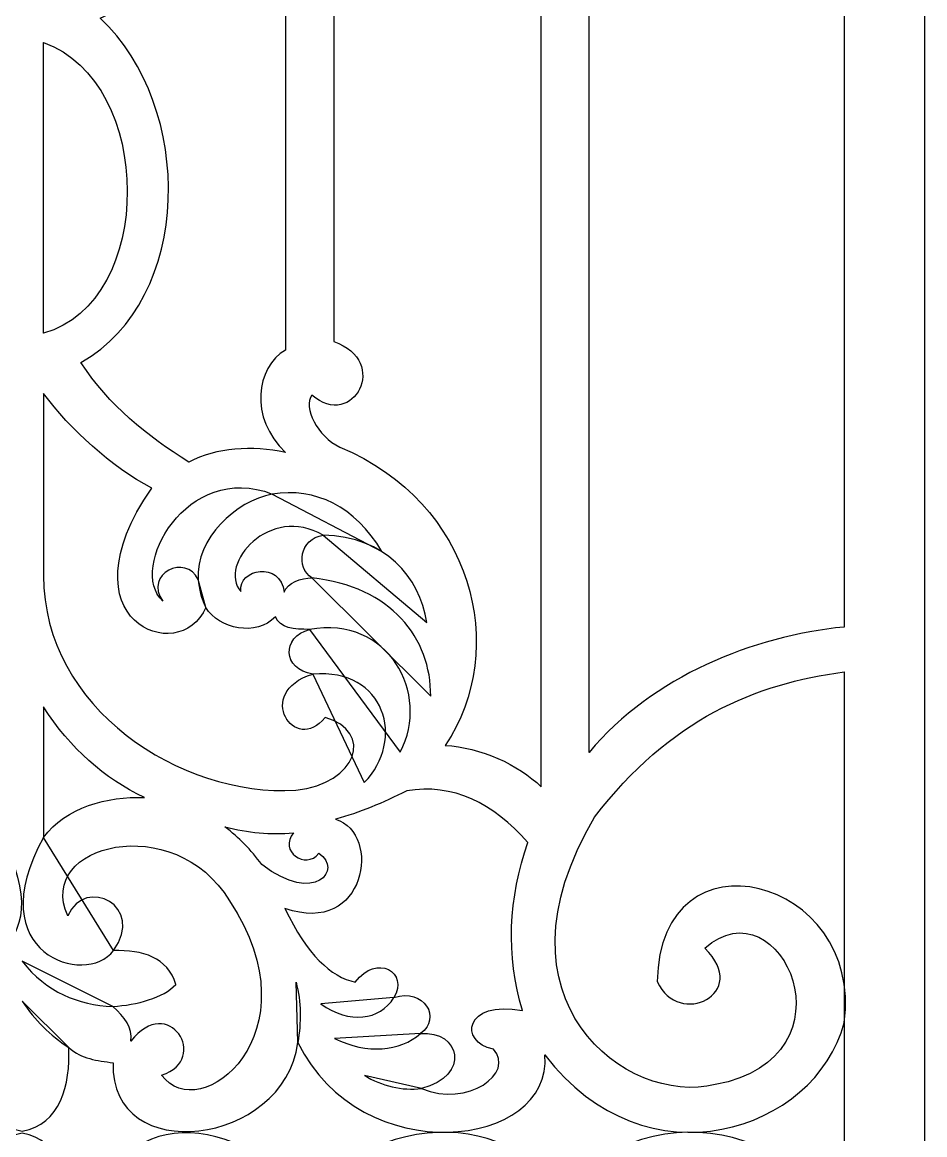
# Model space of a CAD drawing. Header units: centimetres. Extents: x 14.2 to 27.5, y -6 to 9.5.
# Drawn here: x 17.386 to 20.608, y 1.794 to 5.764 of the extents above; entities that cross this region are included whole.
import ezdxf

# ---------------------------------------------------------------- set-up
doc = ezdxf.new("R2010")
doc.units = ezdxf.units.CM
doc.header["$MEASUREMENT"] = 0
doc.layers.add('layer 1', color=7, linetype='Continuous')

msp = doc.modelspace()

# ---------------------------------------------------------------- linework, layer by layer
at = {"layer": 'layer 1', "color": 7}
for points, knots in [([(14.2105, 9.53664), (14.2105, 9.53664), (20.60779, 9.53664), (20.60779, 9.53664), (20.60779, 9.53664), (20.60779, 9.53664), (20.60779, -5.98619), (20.60779, -5.98619), (20.60779, -5.98619), (20.60779, -5.98619), (14.2105, -5.98619), (14.2105, -5.98619), (14.2105, -5.98619), (14.2105, -5.98619), (14.2105, 9.53664), (14.2105, 9.53664)], [0, 0, 0, 0, 0.2, 0.2, 0.2, 0.2, 0.4, 0.4, 0.4, 0.4, 0.6, 0.6, 0.6, 0.6, 1, 1, 1, 1]), ([(20.3198, 7.85328), (19.94614, 7.85825), (19.64481, 7.6743), (19.52167, 7.3333), (19.52167, 7.3333), (19.6606, 7.12272), (19.65519, 6.7434), (19.40989, 6.56147), (19.40989, 6.56147), (19.40989, 5.4389), (19.40989, 4.2813), (19.40989, 3.15873), (19.40989, 3.15873), (19.63717, 3.43038), (19.99592, 3.57414), (20.3198, 3.60592), (20.3198, 3.60592), (20.3198, 5.0164), (20.3198, 6.4428), (20.3198, 7.85328)], [0, 0, 0, 0, 0.1666667, 0.1666667, 0.1666667, 0.1666667, 0.3333333, 0.3333333, 0.3333333, 0.3333333, 0.5, 0.5, 0.5, 0.5, 0.6666667, 0.6666667, 0.6666667, 0.6666667, 1, 1, 1, 1]), ([(18.49812, 4.62451), (18.49812, 5.59119), (18.49812, 6.59079), (18.49812, 7.55746), (18.49812, 7.55746), (19.15012, 7.62061), (19.24053, 7.08597), (19.00713, 7.02123), (19.00713, 7.02123), (18.90957, 7.18597), (18.71123, 6.91769), (18.97811, 6.88406), (18.97811, 6.88406), (18.81846, 6.72052), (18.98664, 6.48199), (19.23893, 6.51428), (19.23893, 6.51428), (19.23893, 5.36011), (19.23893, 4.18998), (19.23893, 3.03582), (19.23893, 3.03582), (19.15674, 3.11516), (19.02234, 3.17666), (18.89645, 3.18355), (18.89645, 3.18355), (19.12663, 3.52824), (18.99619, 4.04832), (18.5205, 4.24817), (18.5205, 4.24817), (18.43906, 4.28494), (18.38854, 4.39043), (18.42009, 4.4336), (18.42009, 4.4336), (18.56763, 4.30646), (18.70127, 4.55554), (18.49812, 4.62451)], [0, 0, 0, 0, 0.1, 0.1, 0.1, 0.1, 0.2, 0.2, 0.2, 0.2, 0.3, 0.3, 0.3, 0.3, 0.4, 0.4, 0.4, 0.4, 0.5, 0.5, 0.5, 0.5, 0.6, 0.6, 0.6, 0.6, 0.7, 0.7, 0.7, 0.7, 0.8, 0.8, 0.8, 0.8, 1, 1, 1, 1]), ([(17.59583, 4.54967), (17.69677, 4.39698), (17.82958, 4.2887), (17.98136, 4.19497), (17.98136, 4.19497), (18.07961, 4.24627), (18.20598, 4.25506), (18.32608, 4.22864), (18.32608, 4.22864), (18.19509, 4.35331), (18.22103, 4.53318), (18.32608, 4.59468), (18.32608, 4.59468), (18.32608, 5.12902), (18.32608, 5.66335), (18.32608, 6.19767), (18.32608, 6.19767), (18.26774, 6.05281), (18.00454, 6.02278), (17.87281, 6.18383), (17.87281, 6.18383), (17.89381, 6.00031), (17.82007, 5.84374), (17.66508, 5.77875), (17.66508, 5.77875), (18.00266, 5.46341), (17.99688, 4.77502), (17.59583, 4.54967)], [0, 0, 0, 0, 0.125, 0.125, 0.125, 0.125, 0.25, 0.25, 0.25, 0.25, 0.375, 0.375, 0.375, 0.375, 0.5, 0.5, 0.5, 0.5, 0.625, 0.625, 0.625, 0.625, 0.75, 0.75, 0.75, 0.75, 1, 1, 1, 1]), ([(17.46242, 4.65501), (17.8621, 4.76456), (17.86, 5.55077), (17.46242, 5.69209), (17.46242, 5.69209), (17.46242, 5.34639), (17.46242, 5.00069), (17.46242, 4.65501)], [0, 0, 0, 0, 0.3333333, 0.3333333, 0.3333333, 0.3333333, 1, 1, 1, 1]), ([(18.46707, 3.2832), (18.64314, 3.23374), (18.58321, 3.04698), (18.36246, 3.02336), (18.36246, 3.02336), (17.95035, 2.99965), (17.46242, 3.3152), (17.46242, 3.78964), (17.46242, 3.78964), (17.46242, 4.00626), (17.46242, 4.22286), (17.46242, 4.43947), (17.46242, 4.43947), (17.55707, 4.31214), (17.70358, 4.17781), (17.84861, 4.10179), (17.84861, 4.10179), (17.52105, 3.62815), (17.94803, 3.45994), (18.04143, 3.67537), (18.04143, 3.67537), (18.08871, 3.59866), (18.22286, 3.5713), (18.28985, 3.64201), (18.28985, 3.64201), (18.30583, 3.60235), (18.35654, 3.59746), (18.41222, 3.59751), (18.41222, 3.59751), (18.31191, 3.57032), (18.31424, 3.45413), (18.42334, 3.43807), (18.42334, 3.43807), (18.21174, 3.37285), (18.35979, 3.14696), (18.46707, 3.2832)], [0, 0, 0, 0, 0.1, 0.1, 0.1, 0.1, 0.2, 0.2, 0.2, 0.2, 0.3, 0.3, 0.3, 0.3, 0.4, 0.4, 0.4, 0.4, 0.5, 0.5, 0.5, 0.5, 0.6, 0.6, 0.6, 0.6, 0.7, 0.7, 0.7, 0.7, 0.8, 0.8, 0.8, 0.8, 1, 1, 1, 1]), ([(18.01396, 3.7757), (18.00592, 3.92237), (18.14769, 4.05521), (18.27875, 4.08062), (18.27875, 4.08062), (17.97469, 4.20004), (17.76227, 3.81532), (17.88825, 3.69814), (17.88825, 3.69814), (17.81736, 3.79577), (17.9734, 3.86889), (18.01396, 3.7757)], [0, 0, 0, 0, 0.25, 0.25, 0.25, 0.25, 0.5, 0.5, 0.5, 0.5, 1, 1, 1, 1]), ([(18.27875, 4.08062), (18.43241, 4.10435), (18.57417, 4.03744), (18.67022, 3.87567), (18.67022, 3.87567), (18.67022, 3.87567), (18.27875, 4.08062), (18.27875, 4.08062)], [0, 0, 0, 0, 0.3333333, 0.3333333, 0.3333333, 0.3333333, 1, 1, 1, 1]), ([(18.32155, 3.73024), (18.30825, 3.84203), (18.15754, 3.81514), (18.16642, 3.7329), (18.16642, 3.7329), (18.08315, 3.82979), (18.26999, 4.04572), (18.46063, 3.9335), (18.46063, 3.9335), (18.37682, 3.92192), (18.36167, 3.8176), (18.42051, 3.78106), (18.42051, 3.78106), (18.38129, 3.78105), (18.33404, 3.76501), (18.32155, 3.73024)], [0, 0, 0, 0, 0.2, 0.2, 0.2, 0.2, 0.4, 0.4, 0.4, 0.4, 0.6, 0.6, 0.6, 0.6, 1, 1, 1, 1]), ([(18.46063, 3.9335), (18.68365, 3.92803), (18.80393, 3.78697), (18.83003, 3.62168), (18.83003, 3.62168), (18.83003, 3.62168), (18.46063, 3.9335), (18.46063, 3.9335)], [0, 0, 0, 0, 0.3333333, 0.3333333, 0.3333333, 0.3333333, 1, 1, 1, 1]), ([(18.04143, 3.67537), (18.02532, 3.70882), (18.01767, 3.74226), (18.01396, 3.7757), (18.01396, 3.7757), (18.01396, 3.7757), (18.04143, 3.67537), (18.04143, 3.67537)], [0, 0, 0, 0, 0.3333333, 0.3333333, 0.3333333, 0.3333333, 1, 1, 1, 1]), ([(18.42051, 3.78106), (18.70282, 3.75147), (18.84644, 3.56469), (18.84431, 3.35912), (18.84431, 3.35912), (18.84431, 3.35912), (18.42051, 3.78106), (18.42051, 3.78106)], [0, 0, 0, 0, 0.3333333, 0.3333333, 0.3333333, 0.3333333, 1, 1, 1, 1]), ([(18.41222, 3.59751), (18.69328, 3.64696), (18.84492, 3.36963), (18.73585, 3.15934), (18.73585, 3.15934), (18.73585, 3.15934), (18.41222, 3.59751), (18.41222, 3.59751)], [0, 0, 0, 0, 0.3333333, 0.3333333, 0.3333333, 0.3333333, 1, 1, 1, 1]), ([(18.42334, 3.43807), (18.68257, 3.45931), (18.75535, 3.20374), (18.60742, 3.05091), (18.60742, 3.05091), (18.60742, 3.05091), (18.42334, 3.43807), (18.42334, 3.43807)], [0, 0, 0, 0, 0.3333333, 0.3333333, 0.3333333, 0.3333333, 1, 1, 1, 1]), ([(20.3198, 3.44548), (20.00324, 3.40384), (19.69906, 3.27968), (19.42909, 2.92736), (19.42909, 2.92736), (19.04194, 2.27193), (19.54455, 1.89644), (19.85988, 1.97261), (19.85988, 1.97261), (20.37802, 2.07034), (20.09252, 2.70123), (19.82242, 2.45935), (19.82242, 2.45935), (19.98982, 2.29728), (19.72746, 2.17244), (19.65319, 2.3407), (19.65319, 2.3407), (19.66008, 2.90018), (20.39262, 2.71343), (20.3198, 2.19384), (20.3198, 2.19384), (20.22008, 1.80627), (19.61055, 1.60462), (19.25202, 2.07923), (19.25202, 2.07923), (19.28208, 1.74535), (18.59463, 1.66222), (18.37029, 2.12293), (18.37029, 2.12293), (18.32084, 1.75139), (17.69758, 1.6777), (17.71062, 2.05063), (17.71062, 2.05063), (17.65225, 2.05879), (17.59954, 2.0641), (17.55248, 2.10485), (17.55248, 2.10485), (17.55881, 1.97341), (17.52188, 1.8299), (17.38639, 1.80621), (17.38639, 1.80621), (17.25089, 1.8299), (17.21395, 1.97341), (17.22029, 2.10485), (17.22029, 2.10485), (17.17324, 2.0641), (17.12053, 2.05879), (17.06214, 2.05063), (17.06214, 2.05063), (17.07519, 1.6777), (16.45193, 1.75139), (16.40247, 2.12293), (16.40247, 2.12293), (16.17815, 1.66222), (15.4907, 1.74535), (15.52074, 2.07923), (15.52074, 2.07923), (15.16221, 1.60462), (14.55268, 1.80627), (14.45297, 2.19384), (14.45297, 2.19384), (14.38014, 2.71343), (15.11269, 2.90018), (15.11958, 2.3407), (15.11958, 2.3407), (15.04532, 2.17244), (14.78295, 2.29728), (14.95034, 2.45935), (14.95034, 2.45935), (14.68024, 2.70123), (14.39475, 2.07034), (14.91288, 1.97261), (14.91288, 1.97261), (15.22823, 1.89644), (15.73082, 2.27193), (15.34367, 2.92736), (15.34367, 2.92736), (15.07372, 3.27968), (14.76953, 3.40384), (14.45297, 3.44548), (14.45297, 3.44548), (14.45297, 3.44548), (14.45297, 0.16001), (14.45297, 0.16001), (14.45297, 0.16001), (14.76953, 0.20165), (15.07372, 0.32581), (15.34367, 0.67813), (15.34367, 0.67813), (15.73082, 1.33356), (15.22823, 1.70905), (14.91288, 1.63288), (14.91288, 1.63288), (14.39475, 1.53516), (14.68024, 0.90428), (14.95034, 1.14614), (14.95034, 1.14614), (14.78295, 1.30822), (15.04532, 1.43304), (15.11958, 1.2648), (15.11958, 1.2648), (15.11269, 0.7053), (14.38014, 0.89206), (14.45297, 1.41164), (14.45297, 1.41164), (14.55268, 1.79923), (15.16221, 2.00088), (15.52074, 1.52627), (15.52074, 1.52627), (15.4907, 1.86014), (16.17815, 1.94328), (16.40247, 1.48256), (16.40247, 1.48256), (16.45193, 1.85411), (17.07519, 1.9278), (17.06214, 1.55485), (17.06214, 1.55485), (17.12053, 1.54671), (17.17324, 1.54139), (17.22029, 1.50063), (17.22029, 1.50063), (17.21395, 1.63209), (17.25089, 1.77558), (17.38639, 1.79927), (17.38639, 1.79927), (17.52188, 1.77558), (17.55881, 1.63209), (17.55248, 1.50063), (17.55248, 1.50063), (17.59954, 1.54139), (17.65225, 1.54671), (17.71062, 1.55485), (17.71062, 1.55485), (17.69758, 1.9278), (18.32084, 1.85411), (18.37029, 1.48256), (18.37029, 1.48256), (18.59463, 1.94328), (19.28208, 1.86014), (19.25202, 1.52627), (19.25202, 1.52627), (19.61055, 2.00088), (20.22008, 1.79923), (20.3198, 1.41164), (20.3198, 1.41164), (20.39262, 0.89206), (19.66008, 0.7053), (19.65319, 1.2648), (19.65319, 1.2648), (19.72746, 1.43304), (19.98982, 1.30822), (19.82242, 1.14614), (19.82242, 1.14614), (20.09252, 0.90428), (20.37802, 1.53516), (19.85988, 1.63288), (19.85988, 1.63288), (19.54455, 1.70905), (19.04194, 1.33356), (19.42909, 0.67813), (19.42909, 0.67813), (19.69906, 0.32581), (20.00324, 0.20165), (20.3198, 0.16001), (20.3198, 0.16001), (20.3198, 0.16001), (20.3198, 3.44548), (20.3198, 3.44548)], [0, 0, 0, 0, 0.0232558, 0.0232558, 0.0232558, 0.0232558, 0.0465116, 0.0465116, 0.0465116, 0.0465116, 0.0697674, 0.0697674, 0.0697674, 0.0697674, 0.0930233, 0.0930233, 0.0930233, 0.0930233, 0.1162791, 0.1162791, 0.1162791, 0.1162791, 0.1395349, 0.1395349, 0.1395349, 0.1395349, 0.1627907, 0.1627907, 0.1627907, 0.1627907, 0.1860465, 0.1860465, 0.1860465, 0.1860465, 0.2093023, 0.2093023, 0.2093023, 0.2093023, 0.2325581, 0.2325581, 0.2325581, 0.2325581, 0.255814, 0.255814, 0.255814, 0.255814, 0.2790698, 0.2790698, 0.2790698, 0.2790698, 0.3023256, 0.3023256, 0.3023256, 0.3023256, 0.3255814, 0.3255814, 0.3255814, 0.3255814, 0.3488372, 0.3488372, 0.3488372, 0.3488372, 0.372093, 0.372093, 0.372093, 0.372093, 0.3953488, 0.3953488, 0.3953488, 0.3953488, 0.4186047, 0.4186047, 0.4186047, 0.4186047, 0.4418605, 0.4418605, 0.4418605, 0.4418605, 0.4651163, 0.4651163, 0.4651163, 0.4651163, 0.4883721, 0.4883721, 0.4883721, 0.4883721, 0.5116279, 0.5116279, 0.5116279, 0.5116279, 0.5348837, 0.5348837, 0.5348837, 0.5348837, 0.5581395, 0.5581395, 0.5581395, 0.5581395, 0.5813953, 0.5813953, 0.5813953, 0.5813953, 0.6046512, 0.6046512, 0.6046512, 0.6046512, 0.627907, 0.627907, 0.627907, 0.627907, 0.6511628, 0.6511628, 0.6511628, 0.6511628, 0.6744186, 0.6744186, 0.6744186, 0.6744186, 0.6976744, 0.6976744, 0.6976744, 0.6976744, 0.7209302, 0.7209302, 0.7209302, 0.7209302, 0.744186, 0.744186, 0.744186, 0.744186, 0.7674419, 0.7674419, 0.7674419, 0.7674419, 0.7906977, 0.7906977, 0.7906977, 0.7906977, 0.8139535, 0.8139535, 0.8139535, 0.8139535, 0.8372093, 0.8372093, 0.8372093, 0.8372093, 0.8604651, 0.8604651, 0.8604651, 0.8604651, 0.8837209, 0.8837209, 0.8837209, 0.8837209, 0.9069767, 0.9069767, 0.9069767, 0.9069767, 0.9302326, 0.9302326, 0.9302326, 0.9302326, 0.9534884, 0.9534884, 0.9534884, 0.9534884, 1, 1, 1, 1]), ([(17.82249, 2.9973), (17.68947, 3.00188), (17.54223, 2.9638), (17.46242, 2.85464), (17.46242, 2.85464), (17.46242, 3.01585), (17.46242, 3.16013), (17.46242, 3.32135), (17.46242, 3.32135), (17.55758, 3.17233), (17.67918, 3.06554), (17.82249, 2.9973)], [0, 0, 0, 0, 0.25, 0.25, 0.25, 0.25, 0.5, 0.5, 0.5, 0.5, 1, 1, 1, 1]), ([(19.19059, 2.83743), (19.12285, 2.63982), (19.11137, 2.4329), (19.17222, 2.23734), (19.17222, 2.23734), (18.96446, 2.27632), (18.94327, 2.12418), (19.06812, 2.09957), (19.06812, 2.09957), (19.14727, 2.01465), (18.97661, 1.88921), (18.81094, 1.95874), (18.81094, 1.95874), (18.98905, 2.00261), (18.94924, 2.16897), (18.80788, 2.15468), (18.80788, 2.15468), (18.88437, 2.20968), (18.8213, 2.3194), (18.71297, 2.28326), (18.71297, 2.28326), (18.76727, 2.37223), (18.65186, 2.44258), (18.5752, 2.33838), (18.5752, 2.33838), (18.48768, 2.35726), (18.40348, 2.43584), (18.32414, 2.60169), (18.32414, 2.60169), (18.61398, 2.49963), (18.67113, 2.86907), (18.50477, 2.9201), (18.50477, 2.9201), (18.58949, 2.94254), (18.67419, 2.97928), (18.7589, 3.02113), (18.7589, 3.02113), (18.92193, 3.05021), (19.06837, 2.97674), (19.19059, 2.83743)], [0, 0, 0, 0, 0.0909091, 0.0909091, 0.0909091, 0.0909091, 0.1818182, 0.1818182, 0.1818182, 0.1818182, 0.2727273, 0.2727273, 0.2727273, 0.2727273, 0.3636364, 0.3636364, 0.3636364, 0.3636364, 0.4545455, 0.4545455, 0.4545455, 0.4545455, 0.5454545, 0.5454545, 0.5454545, 0.5454545, 0.6363636, 0.6363636, 0.6363636, 0.6363636, 0.7272727, 0.7272727, 0.7272727, 0.7272727, 0.8181818, 0.8181818, 0.8181818, 0.8181818, 1, 1, 1, 1]), ([(17.77421, 2.12779), (17.9079, 2.30145), (18.06022, 2.06313), (17.88401, 2.00675), (17.88401, 2.00675), (18.01712, 1.82009), (18.44082, 2.15173), (18.12611, 2.6289), (18.12611, 2.6289), (17.9293, 2.95453), (17.43185, 2.83028), (17.549, 2.57542), (17.549, 2.57542), (17.61187, 2.71951), (17.82791, 2.60903), (17.71228, 2.45154), (17.71228, 2.45154), (17.81694, 2.45347), (17.90517, 2.42722), (17.93467, 2.3305), (17.93467, 2.3305), (17.88872, 2.28191), (17.79675, 2.25704), (17.70946, 2.25167), (17.70946, 2.25167), (17.75169, 2.21413), (17.78172, 2.17565), (17.77421, 2.12779)], [0, 0, 0, 0, 0.125, 0.125, 0.125, 0.125, 0.25, 0.25, 0.25, 0.25, 0.375, 0.375, 0.375, 0.375, 0.5, 0.5, 0.5, 0.5, 0.625, 0.625, 0.625, 0.625, 0.75, 0.75, 0.75, 0.75, 1, 1, 1, 1]), ([(18.35475, 2.87111), (18.27311, 2.86448), (18.19148, 2.87162), (18.10983, 2.89253), (18.10983, 2.89253), (18.16004, 2.85495), (18.20237, 2.81095), (18.24147, 2.75783), (18.24147, 2.75783), (18.43393, 2.61086), (18.53124, 2.74251), (18.44485, 2.79846), (18.44485, 2.79846), (18.3984, 2.73743), (18.29999, 2.80693), (18.35475, 2.87111)], [0, 0, 0, 0, 0.2, 0.2, 0.2, 0.2, 0.4, 0.4, 0.4, 0.4, 0.6, 0.6, 0.6, 0.6, 1, 1, 1, 1]), ([(17.06049, 2.45154), (17.1591, 2.31848), (17.54139, 2.44103), (17.31034, 2.85464), (17.31034, 2.85464), (17.31034, 2.85464), (17.06049, 2.45154), (17.06049, 2.45154)], [0, 0, 0, 0, 0.3333333, 0.3333333, 0.3333333, 0.3333333, 1, 1, 1, 1]), ([(17.71228, 2.45154), (17.61366, 2.31848), (17.23137, 2.44103), (17.46242, 2.85464), (17.46242, 2.85464), (17.46242, 2.85464), (17.71228, 2.45154), (17.71228, 2.45154)], [0, 0, 0, 0, 0.3333333, 0.3333333, 0.3333333, 0.3333333, 1, 1, 1, 1]), ([(17.70946, 2.25167), (17.5852, 2.25704), (17.47277, 2.30267), (17.3864, 2.41294), (17.3864, 2.41294), (17.3864, 2.41294), (17.70946, 2.25167), (17.70946, 2.25167)], [0, 0, 0, 0, 0.3333333, 0.3333333, 0.3333333, 0.3333333, 1, 1, 1, 1]), ([(18.37029, 2.12293), (18.38197, 2.19477), (18.38242, 2.26661), (18.36368, 2.33844), (18.36368, 2.33844), (18.36368, 2.33844), (18.37029, 2.12293), (18.37029, 2.12293)], [0, 0, 0, 0, 0.3333333, 0.3333333, 0.3333333, 0.3333333, 1, 1, 1, 1]), ([(17.55248, 2.10485), (17.48562, 2.14937), (17.43026, 2.20267), (17.3864, 2.27085), (17.3864, 2.27085), (17.3864, 2.27085), (17.55248, 2.10485), (17.55248, 2.10485)], [0, 0, 0, 0, 0.3333333, 0.3333333, 0.3333333, 0.3333333, 1, 1, 1, 1]), ([(18.71297, 2.28326), (18.66193, 2.20204), (18.55462, 2.18777), (18.45259, 2.26092), (18.45259, 2.26092), (18.45259, 2.26092), (18.71297, 2.28326), (18.71297, 2.28326)], [0, 0, 0, 0, 0.3333333, 0.3333333, 0.3333333, 0.3333333, 1, 1, 1, 1]), ([(18.80788, 2.15468), (18.73433, 2.09161), (18.61816, 2.07917), (18.50047, 2.13781), (18.50047, 2.13781), (18.50047, 2.13781), (18.80788, 2.15468), (18.80788, 2.15468)], [0, 0, 0, 0, 0.3333333, 0.3333333, 0.3333333, 0.3333333, 1, 1, 1, 1]), ([(18.81094, 1.95874), (18.74316, 1.95023), (18.66856, 1.96813), (18.60763, 2.00557), (18.60763, 2.00557), (18.60763, 2.00557), (18.81094, 1.95874), (18.81094, 1.95874)], [0, 0, 0, 0, 0.3333333, 0.3333333, 0.3333333, 0.3333333, 1, 1, 1, 1])]:
    msp.add_open_spline(points, degree=3, knots=knots, dxfattribs=at)
at = {"layer": 'layer 1', "color": 250, "lineweight": 9}
for points, knots in [([(14.2105, 9.53664), (14.2105, 9.53664), (20.60779, 9.53664), (20.60779, 9.53664), (20.60779, 9.53664), (20.60779, 9.53664), (20.60779, -5.98619), (20.60779, -5.98619), (20.60779, -5.98619), (20.60779, -5.98619), (14.2105, -5.98619), (14.2105, -5.98619), (14.2105, -5.98619), (14.2105, -5.98619), (14.2105, 9.53664), (14.2105, 9.53664)], [0, 0, 0, 0, 0.2, 0.2, 0.2, 0.2, 0.4, 0.4, 0.4, 0.4, 0.6, 0.6, 0.6, 0.6, 1, 1, 1, 1]), ([(20.3198, 7.85328), (19.94614, 7.85825), (19.64481, 7.6743), (19.52167, 7.3333), (19.52167, 7.3333), (19.6606, 7.12272), (19.65519, 6.7434), (19.40989, 6.56147), (19.40989, 6.56147), (19.40989, 5.4389), (19.40989, 4.2813), (19.40989, 3.15873), (19.40989, 3.15873), (19.63717, 3.43038), (19.99592, 3.57414), (20.3198, 3.60592), (20.3198, 3.60592), (20.3198, 5.0164), (20.3198, 6.4428), (20.3198, 7.85328)], [0, 0, 0, 0, 0.1666667, 0.1666667, 0.1666667, 0.1666667, 0.3333333, 0.3333333, 0.3333333, 0.3333333, 0.5, 0.5, 0.5, 0.5, 0.6666667, 0.6666667, 0.6666667, 0.6666667, 1, 1, 1, 1]), ([(18.49812, 4.62451), (18.49812, 5.59119), (18.49812, 6.59079), (18.49812, 7.55746), (18.49812, 7.55746), (19.15012, 7.62061), (19.24053, 7.08597), (19.00713, 7.02123), (19.00713, 7.02123), (18.90957, 7.18597), (18.71123, 6.91769), (18.97811, 6.88406), (18.97811, 6.88406), (18.81846, 6.72052), (18.98664, 6.48199), (19.23893, 6.51428), (19.23893, 6.51428), (19.23893, 5.36011), (19.23893, 4.18998), (19.23893, 3.03582), (19.23893, 3.03582), (19.15674, 3.11516), (19.02234, 3.17666), (18.89645, 3.18355), (18.89645, 3.18355), (19.12663, 3.52824), (18.99619, 4.04832), (18.5205, 4.24817), (18.5205, 4.24817), (18.43906, 4.28494), (18.38854, 4.39043), (18.42009, 4.4336), (18.42009, 4.4336), (18.56763, 4.30646), (18.70127, 4.55554), (18.49812, 4.62451)], [0, 0, 0, 0, 0.1, 0.1, 0.1, 0.1, 0.2, 0.2, 0.2, 0.2, 0.3, 0.3, 0.3, 0.3, 0.4, 0.4, 0.4, 0.4, 0.5, 0.5, 0.5, 0.5, 0.6, 0.6, 0.6, 0.6, 0.7, 0.7, 0.7, 0.7, 0.8, 0.8, 0.8, 0.8, 1, 1, 1, 1]), ([(17.59583, 4.54967), (17.69677, 4.39698), (17.82958, 4.2887), (17.98136, 4.19497), (17.98136, 4.19497), (18.07961, 4.24627), (18.20598, 4.25506), (18.32608, 4.22864), (18.32608, 4.22864), (18.19509, 4.35331), (18.22103, 4.53318), (18.32608, 4.59468), (18.32608, 4.59468), (18.32608, 5.12902), (18.32608, 5.66335), (18.32608, 6.19767), (18.32608, 6.19767), (18.26774, 6.05281), (18.00454, 6.02278), (17.87281, 6.18383), (17.87281, 6.18383), (17.89381, 6.00031), (17.82007, 5.84374), (17.66508, 5.77875), (17.66508, 5.77875), (18.00266, 5.46341), (17.99688, 4.77502), (17.59583, 4.54967)], [0, 0, 0, 0, 0.125, 0.125, 0.125, 0.125, 0.25, 0.25, 0.25, 0.25, 0.375, 0.375, 0.375, 0.375, 0.5, 0.5, 0.5, 0.5, 0.625, 0.625, 0.625, 0.625, 0.75, 0.75, 0.75, 0.75, 1, 1, 1, 1]), ([(17.46242, 4.65501), (17.8621, 4.76456), (17.86, 5.55077), (17.46242, 5.69209), (17.46242, 5.69209), (17.46242, 5.34639), (17.46242, 5.00069), (17.46242, 4.65501)], [0, 0, 0, 0, 0.3333333, 0.3333333, 0.3333333, 0.3333333, 1, 1, 1, 1]), ([(18.46707, 3.2832), (18.64314, 3.23374), (18.58321, 3.04698), (18.36246, 3.02336), (18.36246, 3.02336), (17.95035, 2.99965), (17.46242, 3.3152), (17.46242, 3.78964), (17.46242, 3.78964), (17.46242, 4.00626), (17.46242, 4.22286), (17.46242, 4.43947), (17.46242, 4.43947), (17.55707, 4.31214), (17.70358, 4.17781), (17.84861, 4.10179), (17.84861, 4.10179), (17.52105, 3.62815), (17.94803, 3.45994), (18.04143, 3.67537), (18.04143, 3.67537), (18.08871, 3.59866), (18.22286, 3.5713), (18.28985, 3.64201), (18.28985, 3.64201), (18.30583, 3.60235), (18.35654, 3.59746), (18.41222, 3.59751), (18.41222, 3.59751), (18.31191, 3.57032), (18.31424, 3.45413), (18.42334, 3.43807), (18.42334, 3.43807), (18.21174, 3.37285), (18.35979, 3.14696), (18.46707, 3.2832)], [0, 0, 0, 0, 0.1, 0.1, 0.1, 0.1, 0.2, 0.2, 0.2, 0.2, 0.3, 0.3, 0.3, 0.3, 0.4, 0.4, 0.4, 0.4, 0.5, 0.5, 0.5, 0.5, 0.6, 0.6, 0.6, 0.6, 0.7, 0.7, 0.7, 0.7, 0.8, 0.8, 0.8, 0.8, 1, 1, 1, 1]), ([(18.01396, 3.7757), (18.00592, 3.92237), (18.14769, 4.05521), (18.27875, 4.08062), (18.27875, 4.08062), (17.97469, 4.20004), (17.76227, 3.81532), (17.88825, 3.69814), (17.88825, 3.69814), (17.81736, 3.79577), (17.9734, 3.86889), (18.01396, 3.7757)], [0, 0, 0, 0, 0.25, 0.25, 0.25, 0.25, 0.5, 0.5, 0.5, 0.5, 1, 1, 1, 1]), ([(18.32155, 3.73024), (18.30825, 3.84203), (18.15754, 3.81514), (18.16642, 3.7329), (18.16642, 3.7329), (18.08315, 3.82979), (18.26999, 4.04572), (18.46063, 3.9335), (18.46063, 3.9335), (18.37682, 3.92192), (18.36167, 3.8176), (18.42051, 3.78106), (18.42051, 3.78106), (18.38129, 3.78105), (18.33404, 3.76501), (18.32155, 3.73024)], [0, 0, 0, 0, 0.2, 0.2, 0.2, 0.2, 0.4, 0.4, 0.4, 0.4, 0.6, 0.6, 0.6, 0.6, 1, 1, 1, 1]), ([(20.3198, 3.44548), (20.00324, 3.40384), (19.69906, 3.27968), (19.42909, 2.92736), (19.42909, 2.92736), (19.04194, 2.27193), (19.54455, 1.89644), (19.85988, 1.97261), (19.85988, 1.97261), (20.37802, 2.07034), (20.09252, 2.70123), (19.82242, 2.45935), (19.82242, 2.45935), (19.98982, 2.29728), (19.72746, 2.17244), (19.65319, 2.3407), (19.65319, 2.3407), (19.66008, 2.90018), (20.39262, 2.71343), (20.3198, 2.19384), (20.3198, 2.19384), (20.22008, 1.80627), (19.61055, 1.60462), (19.25202, 2.07923), (19.25202, 2.07923), (19.28208, 1.74535), (18.59463, 1.66222), (18.37029, 2.12293), (18.37029, 2.12293), (18.32084, 1.75139), (17.69758, 1.6777), (17.71062, 2.05063), (17.71062, 2.05063), (17.65225, 2.05879), (17.59954, 2.0641), (17.55248, 2.10485), (17.55248, 2.10485), (17.55881, 1.97341), (17.52188, 1.8299), (17.38639, 1.80621), (17.38639, 1.80621), (17.25089, 1.8299), (17.21395, 1.97341), (17.22029, 2.10485), (17.22029, 2.10485), (17.17324, 2.0641), (17.12053, 2.05879), (17.06214, 2.05063), (17.06214, 2.05063), (17.07519, 1.6777), (16.45193, 1.75139), (16.40247, 2.12293), (16.40247, 2.12293), (16.17815, 1.66222), (15.4907, 1.74535), (15.52074, 2.07923), (15.52074, 2.07923), (15.16221, 1.60462), (14.55268, 1.80627), (14.45297, 2.19384), (14.45297, 2.19384), (14.38014, 2.71343), (15.11269, 2.90018), (15.11958, 2.3407), (15.11958, 2.3407), (15.04532, 2.17244), (14.78295, 2.29728), (14.95034, 2.45935), (14.95034, 2.45935), (14.68024, 2.70123), (14.39475, 2.07034), (14.91288, 1.97261), (14.91288, 1.97261), (15.22823, 1.89644), (15.73082, 2.27193), (15.34367, 2.92736), (15.34367, 2.92736), (15.07372, 3.27968), (14.76953, 3.40384), (14.45297, 3.44548), (14.45297, 3.44548), (14.45297, 3.44548), (14.45297, 0.16001), (14.45297, 0.16001), (14.45297, 0.16001), (14.76953, 0.20165), (15.07372, 0.32581), (15.34367, 0.67813), (15.34367, 0.67813), (15.73082, 1.33356), (15.22823, 1.70905), (14.91288, 1.63288), (14.91288, 1.63288), (14.39475, 1.53516), (14.68024, 0.90428), (14.95034, 1.14614), (14.95034, 1.14614), (14.78295, 1.30822), (15.04532, 1.43304), (15.11958, 1.2648), (15.11958, 1.2648), (15.11269, 0.7053), (14.38014, 0.89206), (14.45297, 1.41164), (14.45297, 1.41164), (14.55268, 1.79923), (15.16221, 2.00088), (15.52074, 1.52627), (15.52074, 1.52627), (15.4907, 1.86014), (16.17815, 1.94328), (16.40247, 1.48256), (16.40247, 1.48256), (16.45193, 1.85411), (17.07519, 1.9278), (17.06214, 1.55485), (17.06214, 1.55485), (17.12053, 1.54671), (17.17324, 1.54139), (17.22029, 1.50063), (17.22029, 1.50063), (17.21395, 1.63209), (17.25089, 1.77558), (17.38639, 1.79927), (17.38639, 1.79927), (17.52188, 1.77558), (17.55881, 1.63209), (17.55248, 1.50063), (17.55248, 1.50063), (17.59954, 1.54139), (17.65225, 1.54671), (17.71062, 1.55485), (17.71062, 1.55485), (17.69758, 1.9278), (18.32084, 1.85411), (18.37029, 1.48256), (18.37029, 1.48256), (18.59463, 1.94328), (19.28208, 1.86014), (19.25202, 1.52627), (19.25202, 1.52627), (19.61055, 2.00088), (20.22008, 1.79923), (20.3198, 1.41164), (20.3198, 1.41164), (20.39262, 0.89206), (19.66008, 0.7053), (19.65319, 1.2648), (19.65319, 1.2648), (19.72746, 1.43304), (19.98982, 1.30822), (19.82242, 1.14614), (19.82242, 1.14614), (20.09252, 0.90428), (20.37802, 1.53516), (19.85988, 1.63288), (19.85988, 1.63288), (19.54455, 1.70905), (19.04194, 1.33356), (19.42909, 0.67813), (19.42909, 0.67813), (19.69906, 0.32581), (20.00324, 0.20165), (20.3198, 0.16001), (20.3198, 0.16001), (20.3198, 0.16001), (20.3198, 3.44548), (20.3198, 3.44548)], [0, 0, 0, 0, 0.0232558, 0.0232558, 0.0232558, 0.0232558, 0.0465116, 0.0465116, 0.0465116, 0.0465116, 0.0697674, 0.0697674, 0.0697674, 0.0697674, 0.0930233, 0.0930233, 0.0930233, 0.0930233, 0.1162791, 0.1162791, 0.1162791, 0.1162791, 0.1395349, 0.1395349, 0.1395349, 0.1395349, 0.1627907, 0.1627907, 0.1627907, 0.1627907, 0.1860465, 0.1860465, 0.1860465, 0.1860465, 0.2093023, 0.2093023, 0.2093023, 0.2093023, 0.2325581, 0.2325581, 0.2325581, 0.2325581, 0.255814, 0.255814, 0.255814, 0.255814, 0.2790698, 0.2790698, 0.2790698, 0.2790698, 0.3023256, 0.3023256, 0.3023256, 0.3023256, 0.3255814, 0.3255814, 0.3255814, 0.3255814, 0.3488372, 0.3488372, 0.3488372, 0.3488372, 0.372093, 0.372093, 0.372093, 0.372093, 0.3953488, 0.3953488, 0.3953488, 0.3953488, 0.4186047, 0.4186047, 0.4186047, 0.4186047, 0.4418605, 0.4418605, 0.4418605, 0.4418605, 0.4651163, 0.4651163, 0.4651163, 0.4651163, 0.4883721, 0.4883721, 0.4883721, 0.4883721, 0.5116279, 0.5116279, 0.5116279, 0.5116279, 0.5348837, 0.5348837, 0.5348837, 0.5348837, 0.5581395, 0.5581395, 0.5581395, 0.5581395, 0.5813953, 0.5813953, 0.5813953, 0.5813953, 0.6046512, 0.6046512, 0.6046512, 0.6046512, 0.627907, 0.627907, 0.627907, 0.627907, 0.6511628, 0.6511628, 0.6511628, 0.6511628, 0.6744186, 0.6744186, 0.6744186, 0.6744186, 0.6976744, 0.6976744, 0.6976744, 0.6976744, 0.7209302, 0.7209302, 0.7209302, 0.7209302, 0.744186, 0.744186, 0.744186, 0.744186, 0.7674419, 0.7674419, 0.7674419, 0.7674419, 0.7906977, 0.7906977, 0.7906977, 0.7906977, 0.8139535, 0.8139535, 0.8139535, 0.8139535, 0.8372093, 0.8372093, 0.8372093, 0.8372093, 0.8604651, 0.8604651, 0.8604651, 0.8604651, 0.8837209, 0.8837209, 0.8837209, 0.8837209, 0.9069767, 0.9069767, 0.9069767, 0.9069767, 0.9302326, 0.9302326, 0.9302326, 0.9302326, 0.9534884, 0.9534884, 0.9534884, 0.9534884, 1, 1, 1, 1]), ([(17.82249, 2.9973), (17.68947, 3.00188), (17.54223, 2.9638), (17.46242, 2.85464), (17.46242, 2.85464), (17.46242, 3.01585), (17.46242, 3.16013), (17.46242, 3.32135), (17.46242, 3.32135), (17.55758, 3.17233), (17.67918, 3.06554), (17.82249, 2.9973)], [0, 0, 0, 0, 0.25, 0.25, 0.25, 0.25, 0.5, 0.5, 0.5, 0.5, 1, 1, 1, 1]), ([(19.19059, 2.83743), (19.12285, 2.63982), (19.11137, 2.4329), (19.17222, 2.23734), (19.17222, 2.23734), (18.96446, 2.27632), (18.94327, 2.12418), (19.06812, 2.09957), (19.06812, 2.09957), (19.14727, 2.01465), (18.97661, 1.88921), (18.81094, 1.95874), (18.81094, 1.95874), (18.98905, 2.00261), (18.94924, 2.16897), (18.80788, 2.15468), (18.80788, 2.15468), (18.88437, 2.20968), (18.8213, 2.3194), (18.71297, 2.28326), (18.71297, 2.28326), (18.76727, 2.37223), (18.65186, 2.44258), (18.5752, 2.33838), (18.5752, 2.33838), (18.48768, 2.35726), (18.40348, 2.43584), (18.32414, 2.60169), (18.32414, 2.60169), (18.61398, 2.49963), (18.67113, 2.86907), (18.50477, 2.9201), (18.50477, 2.9201), (18.58949, 2.94254), (18.67419, 2.97928), (18.7589, 3.02113), (18.7589, 3.02113), (18.92193, 3.05021), (19.06837, 2.97674), (19.19059, 2.83743)], [0, 0, 0, 0, 0.0909091, 0.0909091, 0.0909091, 0.0909091, 0.1818182, 0.1818182, 0.1818182, 0.1818182, 0.2727273, 0.2727273, 0.2727273, 0.2727273, 0.3636364, 0.3636364, 0.3636364, 0.3636364, 0.4545455, 0.4545455, 0.4545455, 0.4545455, 0.5454545, 0.5454545, 0.5454545, 0.5454545, 0.6363636, 0.6363636, 0.6363636, 0.6363636, 0.7272727, 0.7272727, 0.7272727, 0.7272727, 0.8181818, 0.8181818, 0.8181818, 0.8181818, 1, 1, 1, 1]), ([(17.77421, 2.12779), (17.9079, 2.30145), (18.06022, 2.06313), (17.88401, 2.00675), (17.88401, 2.00675), (18.01712, 1.82009), (18.44082, 2.15173), (18.12611, 2.6289), (18.12611, 2.6289), (17.9293, 2.95453), (17.43185, 2.83028), (17.549, 2.57542), (17.549, 2.57542), (17.61187, 2.71951), (17.82791, 2.60903), (17.71228, 2.45154), (17.71228, 2.45154), (17.81694, 2.45347), (17.90517, 2.42722), (17.93467, 2.3305), (17.93467, 2.3305), (17.88872, 2.28191), (17.79675, 2.25704), (17.70946, 2.25167), (17.70946, 2.25167), (17.75169, 2.21413), (17.78172, 2.17565), (17.77421, 2.12779)], [0, 0, 0, 0, 0.125, 0.125, 0.125, 0.125, 0.25, 0.25, 0.25, 0.25, 0.375, 0.375, 0.375, 0.375, 0.5, 0.5, 0.5, 0.5, 0.625, 0.625, 0.625, 0.625, 0.75, 0.75, 0.75, 0.75, 1, 1, 1, 1]), ([(18.35475, 2.87111), (18.27311, 2.86448), (18.19148, 2.87162), (18.10983, 2.89253), (18.10983, 2.89253), (18.16004, 2.85495), (18.20237, 2.81095), (18.24147, 2.75783), (18.24147, 2.75783), (18.43393, 2.61086), (18.53124, 2.74251), (18.44485, 2.79846), (18.44485, 2.79846), (18.3984, 2.73743), (18.29999, 2.80693), (18.35475, 2.87111)], [0, 0, 0, 0, 0.2, 0.2, 0.2, 0.2, 0.4, 0.4, 0.4, 0.4, 0.6, 0.6, 0.6, 0.6, 1, 1, 1, 1])]:
    msp.add_open_spline(points, degree=3, knots=knots, dxfattribs=at)
for points in [[(18.27875, 4.08062), (18.43241, 4.10435), (18.57417, 4.03744), (18.67022, 3.87567)], [(18.46063, 3.9335), (18.68365, 3.92803), (18.80393, 3.78697), (18.83003, 3.62168)], [(18.04143, 3.67537), (18.02532, 3.70882), (18.01767, 3.74226), (18.01396, 3.7757)], [(18.42051, 3.78106), (18.70282, 3.75147), (18.84644, 3.56469), (18.84431, 3.35912)], [(18.41222, 3.59751), (18.69328, 3.64696), (18.84492, 3.36963), (18.73585, 3.15934)], [(18.42334, 3.43807), (18.68257, 3.45931), (18.75535, 3.20374), (18.60742, 3.05091)], [(17.06049, 2.45154), (17.1591, 2.31848), (17.54139, 2.44103), (17.31034, 2.85464)], [(17.71228, 2.45154), (17.61366, 2.31848), (17.23137, 2.44103), (17.46242, 2.85464)], [(17.70946, 2.25167), (17.5852, 2.25704), (17.47277, 2.30267), (17.3864, 2.41294)], [(18.37029, 2.12293), (18.38197, 2.19477), (18.38242, 2.26661), (18.36368, 2.33844)], [(17.55248, 2.10485), (17.48562, 2.14937), (17.43026, 2.20267), (17.3864, 2.27085)], [(18.71297, 2.28326), (18.66193, 2.20204), (18.55462, 2.18777), (18.45259, 2.26092)], [(18.80788, 2.15468), (18.73433, 2.09161), (18.61816, 2.07917), (18.50047, 2.13781)], [(18.81094, 1.95874), (18.74316, 1.95023), (18.66856, 1.96813), (18.60763, 2.00557)]]:
    msp.add_open_spline(points, degree=3, dxfattribs=at)

doc.saveas('drawing.dxf')
